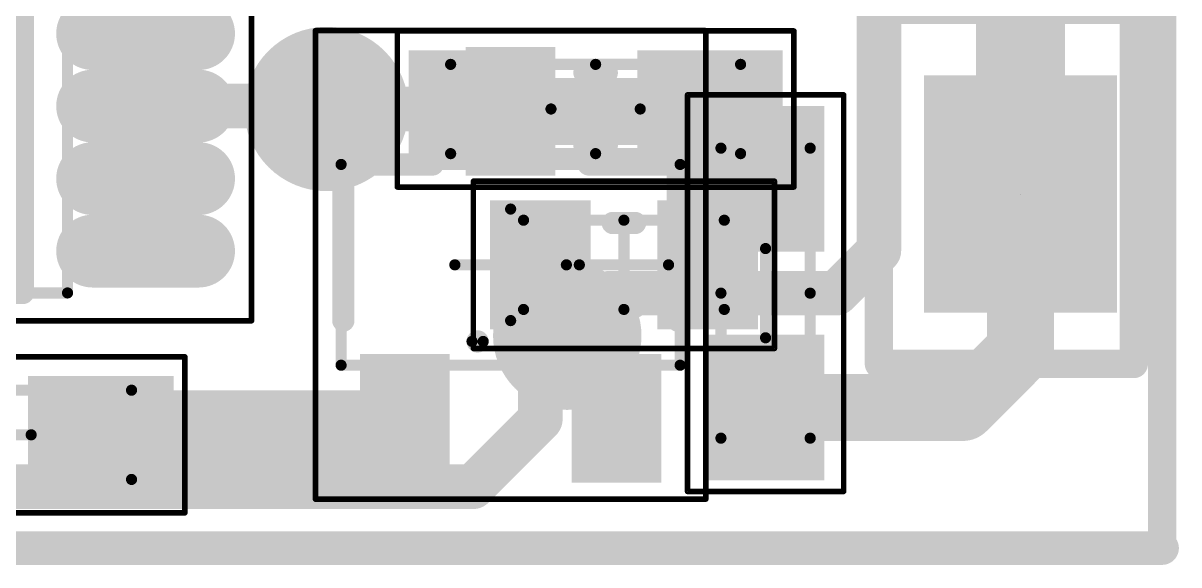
# Model space of a CAD drawing. Header units: millimetres. Extents: x 37.2 to 96.5, y 61.3 to 99.1.
# Drawn here: x 68.91 to 79.27, y 75.92 to 80.78 of the extents above; entities that cross this region are included whole.
import ezdxf

# ---------------------------------------------------------------- set-up
doc = ezdxf.new("R2010")
doc.units = ezdxf.units.MM
for name, color, linetype in [('BottomLayer', 5, 'Continuous'), ('BottomOverlay', 54, 'Continuous'), ('BottomPaste', 16, 'Continuous'), ('BottomSolder', 6, 'Continuous'), ('KeepOutLayer', 6, 'Continuous'), ('Mechanical13', 56, 'Continuous'), ('Mechanical15', 56, 'Continuous'), ('MultiLayer', 9, 'Continuous'), ('PadHoleLayer', 156, 'Continuous'), ('TopLayer', 1, 'Continuous'), ('TopOverlay', 2, 'Continuous'), ('TopPaste', 8, 'Continuous'), ('TopSolder', 216, 'Continuous'), ('ViaHoleLayer', 16, 'Continuous')]:
    doc.layers.add(name, color=color, linetype=linetype)

# ---------------------------------------------------------------- blocks, each defined once
blk = doc.blocks.new('RESC2608X06N_0603_2')
at = {"layer": 'Mechanical13', "const_width": 0.1}
for points in [[(1.3, 0.4), (-1.3, 0.4)], [(-1.3, -0.4), (-1.3, 0.4)], [(1.3, -0.4), (1.3, 0.4)], [(1.3, -0.4), (-1.3, -0.4)]]:
    blk.add_lwpolyline(points, dxfattribs=at)
at = {"layer": 'Mechanical13', "const_width": 0.05}
for points in [[(-1.325, 0.4, 1), (-1.275, 0.4, 1)], [(-1.325, 0.4, 1), (-1.275, 0.4, 1)], [(1.275, 0.4, 1), (1.325, 0.4, 1)], [(1.275, 0.4, 1), (1.325, 0.4, 1)], [(-1.325, -0.4, 1), (-1.275, -0.4, 1)], [(-1.325, -0.4, 1), (-1.275, -0.4, 1)], [(1.275, -0.4, 1), (1.325, -0.4, 1)], [(1.275, -0.4, 1), (1.325, -0.4, 1)]]:
    blk.add_lwpolyline(points, format="xyb", close=True, dxfattribs=at)
at = {"layer": 'Mechanical15'}
for points, const_width in [([(1.778, 0.7), (-1.778, 0.7)], 0.05), ([(-1.778, -0.7), (-1.778, 0.7)], 0.05), ([(1.778, -0.7), (1.778, 0.7)], 0.05), ([(0, -0.4), (0, 0.4)], 0.1), ([(0.4, 0), (-0.4, 0)], 0.1), ([(1.778, -0.7), (-1.778, -0.7)], 0.05)]:
    blk.add_lwpolyline(points, dxfattribs=dict(at, const_width=const_width))
for points, const_width in [([(-1.79, 0.7, 1), (-1.766, 0.7, 1)], 0.025), ([(-1.79, 0.7, 1), (-1.766, 0.7, 1)], 0.025), ([(1.766, 0.7, 1), (1.79, 0.7, 1)], 0.025), ([(1.766, 0.7, 1), (1.79, 0.7, 1)], 0.025), ([(-0.025, 0.4, 1), (0.025, 0.4, 1)], 0.05), ([(-0.425, 0, 1), (-0.375, 0, 1)], 0.05), ([(0.375, 0, 1), (0.425, 0, 1)], 0.05), ([(-0.025, -0.4, 1), (0.025, -0.4, 1)], 0.05), ([(-1.79, -0.7, 1), (-1.766, -0.7, 1)], 0.025), ([(-1.79, -0.7, 1), (-1.766, -0.7, 1)], 0.025), ([(1.766, -0.7, 1), (1.79, -0.7, 1)], 0.025), ([(1.766, -0.7, 1), (1.79, -0.7, 1)], 0.025)]:
    blk.add_lwpolyline(points, format="xyb", close=True, dxfattribs=dict(at, const_width=const_width))
at = {"layer": 'TopLayer'}
for points in [[(-0.475, -0.425), (-0.475, 0.425), (-1.575, -0.425), (-1.575, 0.425)], [(1.575, -0.425), (1.575, 0.425), (0.475, -0.425), (0.475, 0.425)]]:
    blk.add_solid(points, dxfattribs=at)
at = {"layer": 'TopOverlay', "const_width": 0.2}
for points in [[(0.1, 0.325), (-0.1, 0.325)], [(0.1, -0.325), (-0.1, -0.325)]]:
    blk.add_lwpolyline(points, dxfattribs=at)
at = {"layer": 'TopOverlay', "const_width": 0.1}
for points in [[(-0.15, 0.325, 1), (-0.05, 0.325, 1)], [(0.05, 0.325, 1), (0.15, 0.325, 1)], [(-0.15, -0.325, 1), (-0.05, -0.325, 1)], [(0.05, -0.325, 1), (0.15, -0.325, 1)]]:
    blk.add_lwpolyline(points, format="xyb", close=True, dxfattribs=at)
at = {"layer": 'TopPaste'}
for points in [[(-0.475, -0.425), (-0.475, 0.425), (-1.575, -0.425), (-1.575, 0.425)], [(1.575, -0.425), (1.575, 0.425), (0.475, -0.425), (0.475, 0.425)]]:
    blk.add_solid(points, dxfattribs=at)
at = {"layer": 'TopSolder'}
for points in [[(-0.373, -0.527), (-0.373, 0.527), (-1.677, -0.527), (-1.677, 0.527)], [(1.677, -0.527), (1.677, 0.527), (0.373, -0.527), (0.373, 0.527)]]:
    blk.add_solid(points, dxfattribs=at)
blk = doc.blocks.new('RESC2608X06N_0603_B_3')
at = {"layer": 'BottomLayer'}
for points in [[(-1.575, 0.425), (-1.575, -0.425), (-0.475, 0.425), (-0.475, -0.425)], [(0.475, 0.425), (0.475, -0.425), (1.575, 0.425), (1.575, -0.425)]]:
    blk.add_solid(points, dxfattribs=at)
at = {"layer": 'BottomOverlay', "const_width": 0.2}
for points in [[(0.1, 0.325), (-0.1, 0.325)], [(0.1, -0.325), (-0.1, -0.325)]]:
    blk.add_lwpolyline(points, dxfattribs=at)
at = {"layer": 'BottomOverlay', "const_width": 0.1}
for points in [[(-0.15, 0.325, 1), (-0.05, 0.325, 1)], [(0.05, 0.325, 1), (0.15, 0.325, 1)], [(-0.15, -0.325, 1), (-0.05, -0.325, 1)], [(0.05, -0.325, 1), (0.15, -0.325, 1)]]:
    blk.add_lwpolyline(points, format="xyb", close=True, dxfattribs=at)
at = {"layer": 'BottomPaste'}
for points in [[(-1.575, 0.425), (-1.575, -0.425), (-0.475, 0.425), (-0.475, -0.425)], [(0.475, 0.425), (0.475, -0.425), (1.575, 0.425), (1.575, -0.425)]]:
    blk.add_solid(points, dxfattribs=at)
at = {"layer": 'BottomSolder'}
for points in [[(-1.677, 0.527), (-1.677, -0.527), (-0.373, 0.527), (-0.373, -0.527)], [(0.373, 0.527), (0.373, -0.527), (1.677, 0.527), (1.677, -0.527)]]:
    blk.add_solid(points, dxfattribs=at)
at = {"layer": 'Mechanical13', "const_width": 0.1}
for points in [[(1.3, 0.4), (-1.3, 0.4)], [(-1.3, 0.4), (-1.3, -0.4)], [(1.3, 0.4), (1.3, -0.4)], [(1.3, -0.4), (-1.3, -0.4)]]:
    blk.add_lwpolyline(points, dxfattribs=at)
at = {"layer": 'Mechanical13', "const_width": 0.05}
for points in [[(-1.325, 0.4, 1), (-1.275, 0.4, 1)], [(-1.325, 0.4, 1), (-1.275, 0.4, 1)], [(1.275, 0.4, 1), (1.325, 0.4, 1)], [(1.275, 0.4, 1), (1.325, 0.4, 1)], [(-1.325, -0.4, 1), (-1.275, -0.4, 1)], [(-1.325, -0.4, 1), (-1.275, -0.4, 1)], [(1.275, -0.4, 1), (1.325, -0.4, 1)], [(1.275, -0.4, 1), (1.325, -0.4, 1)]]:
    blk.add_lwpolyline(points, format="xyb", close=True, dxfattribs=at)
at = {"layer": 'Mechanical15'}
for points, const_width in [([(1.778, 0.7), (-1.778, 0.7)], 0.05), ([(-1.778, 0.7), (-1.778, -0.7)], 0.05), ([(1.778, 0.7), (1.778, -0.7)], 0.05), ([(0, 0.4), (0, -0.4)], 0.1), ([(0.4, 0), (-0.4, 0)], 0.1), ([(1.778, -0.7), (-1.778, -0.7)], 0.05)]:
    blk.add_lwpolyline(points, dxfattribs=dict(at, const_width=const_width))
for points, const_width in [([(-1.79, 0.7, 1), (-1.766, 0.7, 1)], 0.025), ([(-1.79, 0.7, 1), (-1.766, 0.7, 1)], 0.025), ([(1.766, 0.7, 1), (1.79, 0.7, 1)], 0.025), ([(1.766, 0.7, 1), (1.79, 0.7, 1)], 0.025), ([(-0.025, 0.4, 1), (0.025, 0.4, 1)], 0.05), ([(-0.425, 0, 1), (-0.375, 0, 1)], 0.05), ([(0.375, 0, 1), (0.425, 0, 1)], 0.05), ([(-0.025, -0.4, 1), (0.025, -0.4, 1)], 0.05), ([(-1.79, -0.7, 1), (-1.766, -0.7, 1)], 0.025), ([(-1.79, -0.7, 1), (-1.766, -0.7, 1)], 0.025), ([(1.766, -0.7, 1), (1.79, -0.7, 1)], 0.025), ([(1.766, -0.7, 1), (1.79, -0.7, 1)], 0.025)]:
    blk.add_lwpolyline(points, format="xyb", close=True, dxfattribs=dict(at, const_width=const_width))
blk = doc.blocks.new('SOT95P278X125_3N_6')
at = {"layer": 'Mechanical13', "const_width": 0.1}
for points in [[(-0.9, 1.52), (-0.9, -1.52)], [(-0.9, 1.52), (0.9, 1.52)], [(0.9, 1.52), (0.9, -1.52)], [(-0.9, -1.52), (0.9, -1.52)]]:
    blk.add_lwpolyline(points, dxfattribs=at)
at = {"layer": 'Mechanical13', "const_width": 0.05}
for points in [[(-0.925, 1.52, 1), (-0.875, 1.52, 1)], [(-0.925, 1.52, 1), (-0.875, 1.52, 1)], [(0.875, 1.52, 1), (0.925, 1.52, 1)], [(0.875, 1.52, 1), (0.925, 1.52, 1)], [(-0.925, -1.52, 1), (-0.875, -1.52, 1)], [(-0.925, -1.52, 1), (-0.875, -1.52, 1)], [(0.875, -1.52, 1), (0.925, -1.52, 1)], [(0.875, -1.52, 1), (0.925, -1.52, 1)]]:
    blk.add_lwpolyline(points, format="xyb", close=True, dxfattribs=at)
at = {"layer": 'Mechanical15'}
for points, const_width in [([(-2.1, 1.75), (-2.1, -1.75)], 0.05), ([(-2.1, 1.75), (2.1, 1.75)], 0.05), ([(2.1, 1.75), (2.1, -1.75)], 0.05), ([(0, 0.5), (0, -0.5)], 0.1), ([(-0.5, 0), (0.5, 0)], 0.1), ([(-2.1, -1.75), (2.1, -1.75)], 0.05)]:
    blk.add_lwpolyline(points, dxfattribs=dict(at, const_width=const_width))
for points, const_width in [([(-2.113, 1.75, 1), (-2.088, 1.75, 1)], 0.025), ([(-2.113, 1.75, 1), (-2.088, 1.75, 1)], 0.025), ([(2.087, 1.75, 1), (2.112, 1.75, 1)], 0.025), ([(2.087, 1.75, 1), (2.112, 1.75, 1)], 0.025), ([(-0.025, 0.5, 1), (0.025, 0.5, 1)], 0.05), ([(-0.525, 0, 1), (-0.475, 0, 1)], 0.05), ([(0.475, 0, 1), (0.525, 0, 1)], 0.05), ([(-0.025, -0.5, 1), (0.025, -0.5, 1)], 0.05), ([(-2.113, -1.75, 1), (-2.088, -1.75, 1)], 0.025), ([(-2.113, -1.75, 1), (-2.088, -1.75, 1)], 0.025), ([(2.087, -1.75, 1), (2.112, -1.75, 1)], 0.025), ([(2.087, -1.75, 1), (2.112, -1.75, 1)], 0.025)]:
    blk.add_lwpolyline(points, format="xyb", close=True, dxfattribs=dict(at, const_width=const_width))
at = {"layer": 'TopLayer'}
for points in [[(-0.9, 0.65), (-0.9, 1.25), (-1.85, 0.65), (-1.85, 1.25)], [(1.85, -0.3), (1.85, 0.3), (0.9, -0.3), (0.9, 0.3)], [(-0.9, -1.25), (-0.9, -0.65), (-1.85, -1.25), (-1.85, -0.65)]]:
    blk.add_solid(points, dxfattribs=at)
at = {"layer": 'TopOverlay'}
for points, const_width in [([(-1.25, 1.8, 1), (-1.5, 1.8, 1)], 0.25), ([(-1.563, 1.8, 1), (-1.438, 1.8, 1)], 0.125), ([(-1.312, 1.8, 1), (-1.188, 1.8, 1)], 0.125), ([(-0.55, 1.5, 1), (-0.45, 1.5, 1)], 0.1), ([(0.85, 1.5, 1), (0.95, 1.5, 1)], 0.1), ([(0.85, 1.5, 1), (0.95, 1.5, 1)], 0.1), ([(0.85, 0.7, 1), (0.95, 0.7, 1)], 0.1), ([(0.85, -0.7, 1), (0.95, -0.7, 1)], 0.1), ([(-0.55, -1.5, 1), (-0.45, -1.5, 1)], 0.1), ([(0.85, -1.5, 1), (0.95, -1.5, 1)], 0.1), ([(0.85, -1.5, 1), (0.95, -1.5, 1)], 0.1)]:
    blk.add_lwpolyline(points, format="xyb", close=True, dxfattribs=dict(at, const_width=const_width))
at = {"layer": 'TopOverlay', "const_width": 0.2}
for points in [[(-0.5, 1.5), (0.9, 1.5)], [(0.9, 1.5), (0.9, 0.7)], [(0.9, -0.7), (0.9, -1.5)], [(-0.5, -1.5), (0.9, -1.5)]]:
    blk.add_lwpolyline(points, dxfattribs=at)
at = {"layer": 'TopPaste'}
for points in [[(-0.9, 0.65), (-0.9, 1.25), (-1.85, 0.65), (-1.85, 1.25)], [(1.85, -0.3), (1.85, 0.3), (0.9, -0.3), (0.9, 0.3)], [(-0.9, -1.25), (-0.9, -0.65), (-1.85, -1.25), (-1.85, -0.65)]]:
    blk.add_solid(points, dxfattribs=at)
at = {"layer": 'TopSolder'}
for points in [[(-0.798, 0.548), (-0.798, 1.352), (-1.952, 0.548), (-1.952, 1.352)], [(1.952, -0.402), (1.952, 0.402), (0.798, -0.402), (0.798, 0.402)], [(-0.798, -1.352), (-0.798, -0.548), (-1.952, -1.352), (-1.952, -0.548)]]:
    blk.add_solid(points, dxfattribs=at)
blk = doc.blocks.new('LED_IR_3___SMD_B____L_____B_16')
at = {"layer": 'BottomLayer'}
blk.add_solid([(-0.762, -0.962), (0.762, -0.962), (-0.762, 0.962), (0.762, 0.962)], dxfattribs=at)
at = {"layer": 'BottomOverlay', "const_width": 0.254}
for points in [[(-1.27, 1.651), (1.016, 1.651)], [(-1.27, -1.524), (-1.27, 1.651)], [(1.016, -1.524), (1.016, 1.651)], [(-1.27, -1.524), (1.016, -1.524)]]:
    blk.add_lwpolyline(points, dxfattribs=at)
at = {"layer": 'BottomOverlay', "const_width": 0.127}
for points in [[(-1.333, 1.651, 1), (-1.206, 1.651, 1)], [(-1.333, 1.651, 1), (-1.206, 1.651, 1)], [(0.952, 1.651, 1), (1.079, 1.651, 1)], [(0.952, 1.651, 1), (1.079, 1.651, 1)], [(-1.333, -1.524, 1), (-1.206, -1.524, 1)], [(-1.333, -1.524, 1), (-1.206, -1.524, 1)], [(0.952, -1.524, 1), (1.079, -1.524, 1)], [(0.952, -1.524, 1), (1.079, -1.524, 1)]]:
    blk.add_lwpolyline(points, format="xyb", close=True, dxfattribs=at)
at = {"layer": 'BottomPaste'}
blk.add_solid([(-0.762, -0.962), (0.762, -0.962), (-0.762, 0.962), (0.762, 0.962)], dxfattribs=at)
at = {"layer": 'BottomSolder'}
blk.add_solid([(-0.864, -1.064), (0.864, -1.064), (-0.864, 1.064), (0.864, 1.064)], dxfattribs=at)
at = {"layer": 'PadHoleLayer'}
blk.add_lwpolyline([(0, 0), (0, 0), (0, 0), (0, 0)], close=True, dxfattribs=at)
at = {"layer": 'TopLayer'}
blk.add_solid([(-0.762, -0.962), (0.762, -0.962), (-0.762, 0.962), (0.762, 0.962)], dxfattribs=at)
at = {"layer": 'TopPaste'}
blk.add_solid([(-0.762, -0.962), (0.762, -0.962), (-0.762, 0.962), (0.762, 0.962)], dxfattribs=at)
at = {"layer": 'TopSolder'}
blk.add_solid([(-0.864, -1.064), (0.864, -1.064), (-0.864, 1.064), (0.864, 1.064)], dxfattribs=at)
blk = doc.blocks.new('DIOC1608X06N_B_17')
at = {"layer": 'BottomLayer'}
for points in [[(-1.1, 0.475), (-1.1, -0.475), (-0.4, 0.475), (-0.4, -0.475)], [(0.4, 0.475), (0.4, -0.475), (1.1, 0.475), (1.1, -0.475)]]:
    blk.add_solid(points, dxfattribs=at)
at = {"layer": 'BottomOverlay', "const_width": 0.2}
for points in [[(-0.1, 0.375), (0.1, 0.375)], [(-0.1, -0.375), (0.1, -0.375)]]:
    blk.add_lwpolyline(points, dxfattribs=at)
at = {"layer": 'BottomOverlay'}
for points, const_width in [([(-0.15, 0.375, 1), (-0.05, 0.375, 1)], 0.1), ([(0.05, 0.375, 1), (0.15, 0.375, 1)], 0.1), ([(-0.15, -0.375, 1), (-0.05, -0.375, 1)], 0.1), ([(0.05, -0.375, 1), (0.15, -0.375, 1)], 0.1), ([(-1.262, -0.687, 1), (-1.362, -0.687, 1)], 0.1), ([(-1.387, -0.687, 1), (-1.337, -0.687, 1)], 0.05), ([(-1.287, -0.687, 1), (-1.237, -0.687, 1)], 0.05)]:
    blk.add_lwpolyline(points, format="xyb", close=True, dxfattribs=dict(at, const_width=const_width))
at = {"layer": 'BottomPaste'}
for points in [[(-1.1, 0.475), (-1.1, -0.475), (-0.4, 0.475), (-0.4, -0.475)], [(0.4, 0.475), (0.4, -0.475), (1.1, 0.475), (1.1, -0.475)]]:
    blk.add_solid(points, dxfattribs=at)
at = {"layer": 'BottomSolder'}
for points in [[(-1.202, 0.577), (-1.202, -0.577), (-0.298, 0.577), (-0.298, -0.577)], [(0.298, 0.577), (0.298, -0.577), (1.202, 0.577), (1.202, -0.577)]]:
    blk.add_solid(points, dxfattribs=at)
at = {"layer": 'Mechanical13', "const_width": 0.1}
for points in [[(-0.9, 0.4), (0.9, 0.4)], [(-0.9, -0.4), (-0.9, 0.4)], [(0.9, -0.4), (0.9, 0.4)], [(-0.9, -0.4), (0.9, -0.4)]]:
    blk.add_lwpolyline(points, dxfattribs=at)
at = {"layer": 'Mechanical13', "const_width": 0.05}
for points in [[(-0.925, 0.4, 1), (-0.875, 0.4, 1)], [(-0.925, 0.4, 1), (-0.875, 0.4, 1)], [(0.875, 0.4, 1), (0.925, 0.4, 1)], [(0.875, 0.4, 1), (0.925, 0.4, 1)], [(-0.925, -0.4, 1), (-0.875, -0.4, 1)], [(-0.925, -0.4, 1), (-0.875, -0.4, 1)], [(0.875, -0.4, 1), (0.925, -0.4, 1)], [(0.875, -0.4, 1), (0.925, -0.4, 1)]]:
    blk.add_lwpolyline(points, format="xyb", close=True, dxfattribs=at)
at = {"layer": 'Mechanical15'}
for points, const_width in [([(-1.35, 0.75), (1.35, 0.75)], 0.05), ([(-1.35, -0.75), (-1.35, 0.75)], 0.05), ([(1.35, -0.75), (1.35, 0.75)], 0.05), ([(0, -0.4), (0, 0.4)], 0.1), ([(-0.4, 0), (0.4, 0)], 0.1), ([(-1.35, -0.75), (1.35, -0.75)], 0.05)]:
    blk.add_lwpolyline(points, dxfattribs=dict(at, const_width=const_width))
for points, const_width in [([(-1.362, 0.75, 1), (-1.338, 0.75, 1)], 0.025), ([(-1.362, 0.75, 1), (-1.338, 0.75, 1)], 0.025), ([(1.338, 0.75, 1), (1.362, 0.75, 1)], 0.025), ([(1.338, 0.75, 1), (1.362, 0.75, 1)], 0.025), ([(-0.025, 0.4, 1), (0.025, 0.4, 1)], 0.05), ([(-0.425, 0, 1), (-0.375, 0, 1)], 0.05), ([(0.375, 0, 1), (0.425, 0, 1)], 0.05), ([(-0.025, -0.4, 1), (0.025, -0.4, 1)], 0.05), ([(-1.362, -0.75, 1), (-1.338, -0.75, 1)], 0.025), ([(-1.362, -0.75, 1), (-1.338, -0.75, 1)], 0.025), ([(1.338, -0.75, 1), (1.362, -0.75, 1)], 0.025), ([(1.338, -0.75, 1), (1.362, -0.75, 1)], 0.025)]:
    blk.add_lwpolyline(points, format="xyb", close=True, dxfattribs=dict(at, const_width=const_width))
blk = doc.blocks.new('TSOP65P640X120_20N_24')
at = {"layer": 'Mechanical13', "const_width": 0.1}
for points in [[(-2.25, 3.3), (2.25, 3.3)], [(-2.25, -3.3), (-2.25, 3.3)], [(2.25, -3.3), (2.25, 3.3)], [(-2.25, -3.3), (2.25, -3.3)]]:
    blk.add_lwpolyline(points, dxfattribs=at)
at = {"layer": 'Mechanical13'}
for points, const_width in [([(-2.275, 3.3, 1), (-2.225, 3.3, 1)], 0.05), ([(-2.275, 3.3, 1), (-2.225, 3.3, 1)], 0.05), ([(2.225, 3.3, 1), (2.275, 3.3, 1)], 0.05), ([(2.225, 3.3, 1), (2.275, 3.3, 1)], 0.05), ([(-0.85, 2.4, 1), (-1.85, 2.4, 1)], 0.1), ([(-1.875, 2.4, 1), (-1.825, 2.4, 1)], 0.05), ([(-0.875, 2.4, 1), (-0.825, 2.4, 1)], 0.05), ([(-2.275, -3.3, 1), (-2.225, -3.3, 1)], 0.05), ([(-2.275, -3.3, 1), (-2.225, -3.3, 1)], 0.05), ([(2.225, -3.3, 1), (2.275, -3.3, 1)], 0.05), ([(2.225, -3.3, 1), (2.275, -3.3, 1)], 0.05)]:
    blk.add_lwpolyline(points, format="xyb", close=True, dxfattribs=dict(at, const_width=const_width))
at = {"layer": 'Mechanical15'}
for points, const_width in [([(-3.9, 3.55), (3.9, 3.55)], 0.05), ([(-3.9, -3.55), (-3.9, 3.55)], 0.05), ([(3.9, -3.55), (3.9, 3.55)], 0.05), ([(0, -0.5), (0, 0.5)], 0.1), ([(-0.5, 0), (0.5, 0)], 0.1), ([(-3.9, -3.55), (3.9, -3.55)], 0.05)]:
    blk.add_lwpolyline(points, dxfattribs=dict(at, const_width=const_width))
for points, const_width in [([(-3.912, 3.55, 1), (-3.888, 3.55, 1)], 0.025), ([(-3.912, 3.55, 1), (-3.888, 3.55, 1)], 0.025), ([(3.888, 3.55, 1), (3.912, 3.55, 1)], 0.025), ([(3.888, 3.55, 1), (3.912, 3.55, 1)], 0.025), ([(-0.025, 0.5, 1), (0.025, 0.5, 1)], 0.05), ([(-0.525, 0, 1), (-0.475, 0, 1)], 0.05), ([(0.475, 0, 1), (0.525, 0, 1)], 0.05), ([(-0.025, -0.5, 1), (0.025, -0.5, 1)], 0.05), ([(-3.912, -3.55, 1), (-3.888, -3.55, 1)], 0.025), ([(-3.912, -3.55, 1), (-3.888, -3.55, 1)], 0.025), ([(3.888, -3.55, 1), (3.912, -3.55, 1)], 0.025), ([(3.888, -3.55, 1), (3.912, -3.55, 1)], 0.025)]:
    blk.add_lwpolyline(points, format="xyb", close=True, dxfattribs=dict(at, const_width=const_width))
at = {"layer": 'TopLayer', "const_width": 0.45}
for points in [[(2.475, 2.925), (3.425, 2.925)], [(-3.425, 2.275), (-2.475, 2.275)], [(2.475, 2.275), (3.425, 2.275)], [(-3.425, 1.625), (-2.475, 1.625)], [(2.475, 1.625), (3.425, 1.625)], [(-3.425, 0.975), (-2.475, 0.975)], [(2.475, 0.975), (3.425, 0.975)], [(-3.425, 0.325), (-2.475, 0.325)], [(2.475, 0.325), (3.425, 0.325)], [(-3.425, -0.325), (-2.475, -0.325)], [(2.475, -0.325), (3.425, -0.325)], [(-3.425, -0.975), (-2.475, -0.975)], [(2.475, -0.975), (3.425, -0.975)], [(-3.425, -1.625), (-2.475, -1.625)], [(2.475, -1.625), (3.425, -1.625)], [(-3.425, -2.275), (-2.475, -2.275)], [(2.475, -2.275), (3.425, -2.275)], [(-3.425, -2.925), (-2.475, -2.925)], [(2.475, -2.925), (3.425, -2.925)]]:
    blk.add_lwpolyline(points, dxfattribs=at)
at = {"layer": 'TopLayer', "const_width": 0.225}
for points in [[(2.363, 2.925, 1), (2.588, 2.925, 1)], [(3.313, 2.925, 1), (3.538, 2.925, 1)], [(-3.537, 2.275, 1), (-3.313, 2.275, 1)], [(-2.587, 2.275, 1), (-2.362, 2.275, 1)], [(2.363, 2.275, 1), (2.588, 2.275, 1)], [(3.313, 2.275, 1), (3.538, 2.275, 1)], [(-3.537, 1.625, 1), (-3.313, 1.625, 1)], [(-2.587, 1.625, 1), (-2.362, 1.625, 1)], [(2.363, 1.625, 1), (2.588, 1.625, 1)], [(3.313, 1.625, 1), (3.538, 1.625, 1)], [(-3.537, 0.975, 1), (-3.313, 0.975, 1)], [(-2.587, 0.975, 1), (-2.362, 0.975, 1)], [(2.363, 0.975, 1), (2.588, 0.975, 1)], [(3.313, 0.975, 1), (3.538, 0.975, 1)], [(-3.537, 0.325, 1), (-3.313, 0.325, 1)], [(-2.587, 0.325, 1), (-2.362, 0.325, 1)], [(2.363, 0.325, 1), (2.588, 0.325, 1)], [(3.313, 0.325, 1), (3.538, 0.325, 1)], [(-3.537, -0.325, 1), (-3.313, -0.325, 1)], [(-2.587, -0.325, 1), (-2.362, -0.325, 1)], [(2.363, -0.325, 1), (2.588, -0.325, 1)], [(3.313, -0.325, 1), (3.538, -0.325, 1)], [(-3.537, -0.975, 1), (-3.313, -0.975, 1)], [(-2.587, -0.975, 1), (-2.362, -0.975, 1)], [(2.363, -0.975, 1), (2.588, -0.975, 1)], [(3.313, -0.975, 1), (3.538, -0.975, 1)], [(-3.537, -1.625, 1), (-3.313, -1.625, 1)], [(-2.587, -1.625, 1), (-2.362, -1.625, 1)], [(2.363, -1.625, 1), (2.588, -1.625, 1)], [(3.313, -1.625, 1), (3.538, -1.625, 1)], [(-3.537, -2.275, 1), (-3.313, -2.275, 1)], [(-2.587, -2.275, 1), (-2.362, -2.275, 1)], [(2.363, -2.275, 1), (2.588, -2.275, 1)], [(3.313, -2.275, 1), (3.538, -2.275, 1)], [(-3.537, -2.925, 1), (-3.313, -2.925, 1)], [(-2.587, -2.925, 1), (-2.362, -2.925, 1)], [(2.363, -2.925, 1), (2.588, -2.925, 1)], [(3.313, -2.925, 1), (3.538, -2.925, 1)]]:
    blk.add_lwpolyline(points, format="xyb", close=True, dxfattribs=at)
at = {"layer": 'TopLayer'}
blk.add_solid([(-2.25, 2.7), (-2.25, 3.15), (-3.65, 2.7), (-3.65, 3.15)], dxfattribs=at)
at = {"layer": 'TopOverlay'}
for points, const_width in [([(-2.825, 3.7, 1), (-3.075, 3.7, 1)], 0.25), ([(-3.137, 3.7, 1), (-3.013, 3.7, 1)], 0.125), ([(-2.887, 3.7, 1), (-2.762, 3.7, 1)], 0.125), ([(-1.9, 3.3, 1), (-1.8, 3.3, 1)], 0.1), ([(-1.9, 3.3, 1), (-1.8, 3.3, 1)], 0.1), ([(1.8, 3.3, 1), (1.9, 3.3, 1)], 0.1), ([(1.8, 3.3, 1), (1.9, 3.3, 1)], 0.1), ([(-0.55, 2.3, 1), (-1.15, 2.3, 1)], 0.6), ([(-1.3, 2.3, 1), (-1, 2.3, 1)], 0.3), ([(-0.7, 2.3, 1), (-0.4, 2.3, 1)], 0.3), ([(-1.9, -3.3, 1), (-1.8, -3.3, 1)], 0.1), ([(-1.9, -3.3, 1), (-1.8, -3.3, 1)], 0.1), ([(1.8, -3.3, 1), (1.9, -3.3, 1)], 0.1), ([(1.8, -3.3, 1), (1.9, -3.3, 1)], 0.1)]:
    blk.add_lwpolyline(points, format="xyb", close=True, dxfattribs=dict(at, const_width=const_width))
at = {"layer": 'TopOverlay', "const_width": 0.2}
for points in [[(-1.85, 3.3), (1.85, 3.3)], [(-1.85, -3.3), (-1.85, 3.3)], [(1.85, -3.3), (1.85, 3.3)], [(-1.85, -3.3), (1.85, -3.3)]]:
    blk.add_lwpolyline(points, dxfattribs=at)
at = {"layer": 'TopPaste', "const_width": 0.45}
for points in [[(2.475, 2.925), (3.425, 2.925)], [(-3.425, 2.275), (-2.475, 2.275)], [(2.475, 2.275), (3.425, 2.275)], [(-3.425, 1.625), (-2.475, 1.625)], [(2.475, 1.625), (3.425, 1.625)], [(-3.425, 0.975), (-2.475, 0.975)], [(2.475, 0.975), (3.425, 0.975)], [(-3.425, 0.325), (-2.475, 0.325)], [(2.475, 0.325), (3.425, 0.325)], [(-3.425, -0.325), (-2.475, -0.325)], [(2.475, -0.325), (3.425, -0.325)], [(-3.425, -0.975), (-2.475, -0.975)], [(2.475, -0.975), (3.425, -0.975)], [(-3.425, -1.625), (-2.475, -1.625)], [(2.475, -1.625), (3.425, -1.625)], [(-3.425, -2.275), (-2.475, -2.275)], [(2.475, -2.275), (3.425, -2.275)], [(-3.425, -2.925), (-2.475, -2.925)], [(2.475, -2.925), (3.425, -2.925)]]:
    blk.add_lwpolyline(points, dxfattribs=at)
at = {"layer": 'TopPaste', "const_width": 0.225}
for points in [[(2.363, 2.925, 1), (2.588, 2.925, 1)], [(3.313, 2.925, 1), (3.538, 2.925, 1)], [(-3.537, 2.275, 1), (-3.313, 2.275, 1)], [(-2.587, 2.275, 1), (-2.362, 2.275, 1)], [(2.363, 2.275, 1), (2.588, 2.275, 1)], [(3.313, 2.275, 1), (3.538, 2.275, 1)], [(-3.537, 1.625, 1), (-3.313, 1.625, 1)], [(-2.587, 1.625, 1), (-2.362, 1.625, 1)], [(2.363, 1.625, 1), (2.588, 1.625, 1)], [(3.313, 1.625, 1), (3.538, 1.625, 1)], [(-3.537, 0.975, 1), (-3.313, 0.975, 1)], [(-2.587, 0.975, 1), (-2.362, 0.975, 1)], [(2.363, 0.975, 1), (2.588, 0.975, 1)], [(3.313, 0.975, 1), (3.538, 0.975, 1)], [(-3.537, 0.325, 1), (-3.313, 0.325, 1)], [(-2.587, 0.325, 1), (-2.362, 0.325, 1)], [(2.363, 0.325, 1), (2.588, 0.325, 1)], [(3.313, 0.325, 1), (3.538, 0.325, 1)], [(-3.537, -0.325, 1), (-3.313, -0.325, 1)], [(-2.587, -0.325, 1), (-2.362, -0.325, 1)], [(2.363, -0.325, 1), (2.588, -0.325, 1)], [(3.313, -0.325, 1), (3.538, -0.325, 1)], [(-3.537, -0.975, 1), (-3.313, -0.975, 1)], [(-2.587, -0.975, 1), (-2.362, -0.975, 1)], [(2.363, -0.975, 1), (2.588, -0.975, 1)], [(3.313, -0.975, 1), (3.538, -0.975, 1)], [(-3.537, -1.625, 1), (-3.313, -1.625, 1)], [(-2.587, -1.625, 1), (-2.362, -1.625, 1)], [(2.363, -1.625, 1), (2.588, -1.625, 1)], [(3.313, -1.625, 1), (3.538, -1.625, 1)], [(-3.537, -2.275, 1), (-3.313, -2.275, 1)], [(-2.587, -2.275, 1), (-2.362, -2.275, 1)], [(2.363, -2.275, 1), (2.588, -2.275, 1)], [(3.313, -2.275, 1), (3.538, -2.275, 1)], [(-3.537, -2.925, 1), (-3.313, -2.925, 1)], [(-2.587, -2.925, 1), (-2.362, -2.925, 1)], [(2.363, -2.925, 1), (2.588, -2.925, 1)], [(3.313, -2.925, 1), (3.538, -2.925, 1)]]:
    blk.add_lwpolyline(points, format="xyb", close=True, dxfattribs=at)
at = {"layer": 'TopPaste'}
blk.add_solid([(-2.25, 2.7), (-2.25, 3.15), (-3.65, 2.7), (-3.65, 3.15)], dxfattribs=at)
at = {"layer": 'TopSolder', "const_width": 0.653}
for points in [[(2.475, 2.925), (3.425, 2.925)], [(-3.425, 2.275), (-2.475, 2.275)], [(2.475, 2.275), (3.425, 2.275)], [(-3.425, 1.625), (-2.475, 1.625)], [(2.475, 1.625), (3.425, 1.625)], [(-3.425, 0.975), (-2.475, 0.975)], [(2.475, 0.975), (3.425, 0.975)], [(-3.425, 0.325), (-2.475, 0.325)], [(2.475, 0.325), (3.425, 0.325)], [(-3.425, -0.325), (-2.475, -0.325)], [(2.475, -0.325), (3.425, -0.325)], [(-3.425, -0.975), (-2.475, -0.975)], [(2.475, -0.975), (3.425, -0.975)], [(-3.425, -1.625), (-2.475, -1.625)], [(2.475, -1.625), (3.425, -1.625)], [(-3.425, -2.275), (-2.475, -2.275)], [(2.475, -2.275), (3.425, -2.275)], [(-3.425, -2.925), (-2.475, -2.925)], [(2.475, -2.925), (3.425, -2.925)]]:
    blk.add_lwpolyline(points, dxfattribs=at)
at = {"layer": 'TopSolder', "const_width": 0.327}
for points in [[(2.312, 2.925, 1), (2.638, 2.925, 1)], [(3.262, 2.925, 1), (3.588, 2.925, 1)], [(-3.588, 2.275, 1), (-3.262, 2.275, 1)], [(-2.638, 2.275, 1), (-2.312, 2.275, 1)], [(2.312, 2.275, 1), (2.638, 2.275, 1)], [(3.262, 2.275, 1), (3.588, 2.275, 1)], [(-3.588, 1.625, 1), (-3.262, 1.625, 1)], [(-2.638, 1.625, 1), (-2.312, 1.625, 1)], [(2.312, 1.625, 1), (2.638, 1.625, 1)], [(3.262, 1.625, 1), (3.588, 1.625, 1)], [(-3.588, 0.975, 1), (-3.262, 0.975, 1)], [(-2.638, 0.975, 1), (-2.312, 0.975, 1)], [(2.312, 0.975, 1), (2.638, 0.975, 1)], [(3.262, 0.975, 1), (3.588, 0.975, 1)], [(-3.588, 0.325, 1), (-3.262, 0.325, 1)], [(-2.638, 0.325, 1), (-2.312, 0.325, 1)], [(2.312, 0.325, 1), (2.638, 0.325, 1)], [(3.262, 0.325, 1), (3.588, 0.325, 1)], [(-3.588, -0.325, 1), (-3.262, -0.325, 1)], [(-2.638, -0.325, 1), (-2.312, -0.325, 1)], [(2.312, -0.325, 1), (2.638, -0.325, 1)], [(3.262, -0.325, 1), (3.588, -0.325, 1)], [(-3.588, -0.975, 1), (-3.262, -0.975, 1)], [(-2.638, -0.975, 1), (-2.312, -0.975, 1)], [(2.312, -0.975, 1), (2.638, -0.975, 1)], [(3.262, -0.975, 1), (3.588, -0.975, 1)], [(-3.588, -1.625, 1), (-3.262, -1.625, 1)], [(-2.638, -1.625, 1), (-2.312, -1.625, 1)], [(2.312, -1.625, 1), (2.638, -1.625, 1)], [(3.262, -1.625, 1), (3.588, -1.625, 1)], [(-3.588, -2.275, 1), (-3.262, -2.275, 1)], [(-2.638, -2.275, 1), (-2.312, -2.275, 1)], [(2.312, -2.275, 1), (2.638, -2.275, 1)], [(3.262, -2.275, 1), (3.588, -2.275, 1)], [(-3.588, -2.925, 1), (-3.262, -2.925, 1)], [(-2.638, -2.925, 1), (-2.312, -2.925, 1)], [(2.312, -2.925, 1), (2.638, -2.925, 1)], [(3.262, -2.925, 1), (3.588, -2.925, 1)]]:
    blk.add_lwpolyline(points, format="xyb", close=True, dxfattribs=at)
at = {"layer": 'TopSolder'}
blk.add_solid([(-2.148, 2.598), (-2.148, 3.252), (-3.752, 2.598), (-3.752, 3.252)], dxfattribs=at)
blk = doc.blocks.new('RESC2608X06N_0603_25')
at = {"layer": 'Mechanical13', "const_width": 0.1}
for points in [[(-1.3, 0.4), (1.3, 0.4)], [(-1.3, -0.4), (-1.3, 0.4)], [(1.3, -0.4), (1.3, 0.4)], [(-1.3, -0.4), (1.3, -0.4)]]:
    blk.add_lwpolyline(points, dxfattribs=at)
at = {"layer": 'Mechanical13', "const_width": 0.05}
for points in [[(-1.325, 0.4, 1), (-1.275, 0.4, 1)], [(-1.325, 0.4, 1), (-1.275, 0.4, 1)], [(1.275, 0.4, 1), (1.325, 0.4, 1)], [(1.275, 0.4, 1), (1.325, 0.4, 1)], [(-1.325, -0.4, 1), (-1.275, -0.4, 1)], [(-1.325, -0.4, 1), (-1.275, -0.4, 1)], [(1.275, -0.4, 1), (1.325, -0.4, 1)], [(1.275, -0.4, 1), (1.325, -0.4, 1)]]:
    blk.add_lwpolyline(points, format="xyb", close=True, dxfattribs=at)
at = {"layer": 'Mechanical15'}
for points, const_width in [([(-1.778, 0.7), (1.778, 0.7)], 0.05), ([(-1.778, -0.7), (-1.778, 0.7)], 0.05), ([(1.778, -0.7), (1.778, 0.7)], 0.05), ([(0, -0.4), (0, 0.4)], 0.1), ([(-0.4, 0), (0.4, 0)], 0.1), ([(-1.778, -0.7), (1.778, -0.7)], 0.05)]:
    blk.add_lwpolyline(points, dxfattribs=dict(at, const_width=const_width))
for points, const_width in [([(-1.79, 0.7, 1), (-1.766, 0.7, 1)], 0.025), ([(-1.79, 0.7, 1), (-1.766, 0.7, 1)], 0.025), ([(1.766, 0.7, 1), (1.79, 0.7, 1)], 0.025), ([(1.766, 0.7, 1), (1.79, 0.7, 1)], 0.025), ([(-0.025, 0.4, 1), (0.025, 0.4, 1)], 0.05), ([(-0.425, 0, 1), (-0.375, 0, 1)], 0.05), ([(0.375, 0, 1), (0.425, 0, 1)], 0.05), ([(-0.025, -0.4, 1), (0.025, -0.4, 1)], 0.05), ([(-1.79, -0.7, 1), (-1.766, -0.7, 1)], 0.025), ([(-1.79, -0.7, 1), (-1.766, -0.7, 1)], 0.025), ([(1.766, -0.7, 1), (1.79, -0.7, 1)], 0.025), ([(1.766, -0.7, 1), (1.79, -0.7, 1)], 0.025)]:
    blk.add_lwpolyline(points, format="xyb", close=True, dxfattribs=dict(at, const_width=const_width))
at = {"layer": 'TopLayer'}
for points in [[(-0.475, -0.425), (-0.475, 0.425), (-1.575, -0.425), (-1.575, 0.425)], [(1.575, -0.425), (1.575, 0.425), (0.475, -0.425), (0.475, 0.425)]]:
    blk.add_solid(points, dxfattribs=at)
at = {"layer": 'TopOverlay', "const_width": 0.2}
for points in [[(-0.1, 0.325), (0.1, 0.325)], [(-0.1, -0.325), (0.1, -0.325)]]:
    blk.add_lwpolyline(points, dxfattribs=at)
at = {"layer": 'TopOverlay', "const_width": 0.1}
for points in [[(-0.15, 0.325, 1), (-0.05, 0.325, 1)], [(0.05, 0.325, 1), (0.15, 0.325, 1)], [(-0.15, -0.325, 1), (-0.05, -0.325, 1)], [(0.05, -0.325, 1), (0.15, -0.325, 1)]]:
    blk.add_lwpolyline(points, format="xyb", close=True, dxfattribs=at)
at = {"layer": 'TopPaste'}
for points in [[(-0.475, -0.425), (-0.475, 0.425), (-1.575, -0.425), (-1.575, 0.425)], [(1.575, -0.425), (1.575, 0.425), (0.475, -0.425), (0.475, 0.425)]]:
    blk.add_solid(points, dxfattribs=at)
at = {"layer": 'TopSolder'}
for points in [[(-0.373, -0.527), (-0.373, 0.527), (-1.677, -0.527), (-1.677, 0.527)], [(1.677, -0.527), (1.677, 0.527), (0.373, -0.527), (0.373, 0.527)]]:
    blk.add_solid(points, dxfattribs=at)

msp = doc.modelspace()

# ---------------------------------------------------------------- linework, layer by layer
at = {"layer": 'BottomLayer'}
for points, const_width in [([(77.851, 79.502), (77.851, 81.28)], 0.8), ([(71.628, 80.01), (73.016, 80.01)], 0.4), ([(75.066, 78.634), (75.066, 80.01)], 0.4), ([(75.045, 78.613), (75.066, 78.634)], 0.4), ([(73.545, 77.228), (73.545, 77.597)], 0.4), ([(72.94, 76.623), (73.545, 77.228)], 0.4), ([(63.331, 76.623), (72.94, 76.623)], 0.4)]:
    msp.add_lwpolyline(points, dxfattribs=dict(at, const_width=const_width))
for points, const_width in [([(71.31, 80.01, 1), (71.945, 80.01, 1)], 0.635), ([(71.528, 80.01, 1), (71.728, 80.01, 1)], 0.2), ([(72.916, 80.01, 1), (73.116, 80.01, 1)], 0.2), ([(74.966, 80.01, 1), (75.166, 80.01, 1)], 0.2), ([(77.651, 79.502, 1), (78.051, 79.502, 1)], 0.4), ([(74.945, 78.613, 1), (75.145, 78.613, 1)], 0.2), ([(74.966, 78.634, 1), (75.166, 78.634, 1)], 0.2), ([(74.966, 78.634, 1), (75.166, 78.634, 1)], 0.2), ([(73.505, 77.978, 1), (74.069, 77.978, 1)], 0.563), ([(73.445, 77.597, 1), (73.645, 77.597, 1)], 0.2), ([(73.445, 77.228, 1), (73.645, 77.228, 1)], 0.2), ([(73.445, 77.228, 1), (73.645, 77.228, 1)], 0.2), ([(72.84, 76.623, 1), (73.04, 76.623, 1)], 0.2), ([(72.84, 76.623, 1), (73.04, 76.623, 1)], 0.2)]:
    msp.add_lwpolyline(points, format="xyb", close=True, dxfattribs=dict(at, const_width=const_width))
at = {"layer": 'BottomSolder'}
for points, const_width in [([(71.26, 80.01, 1), (71.996, 80.01, 1)], 0.737), ([(73.454, 77.978, 1), (74.12, 77.978, 1)], 0.665)]:
    msp.add_lwpolyline(points, format="xyb", close=True, dxfattribs=dict(at, const_width=const_width))
at = {"layer": 'KeepOutLayer'}
for points, const_width in [([(79.121, 76.073), (79.121, 86.233)], 0.254), ([(50.8, 76.073), (79.121, 76.073)], 0.3)]:
    msp.add_lwpolyline(points, dxfattribs=dict(at, const_width=const_width))
for points, const_width in [([(79.046, 76.073, 1), (79.196, 76.073, 1)], 0.15), ([(79.057, 76.073, 1), (79.184, 76.073, 1)], 0.127)]:
    msp.add_lwpolyline(points, format="xyb", close=True, dxfattribs=dict(at, const_width=const_width))
at = {"layer": 'MultiLayer'}
for points, const_width in [([(71.31, 80.01, 1), (71.945, 80.01, 1)], 0.635), ([(73.505, 77.978, 1), (74.069, 77.978, 1)], 0.563)]:
    msp.add_lwpolyline(points, format="xyb", close=True, dxfattribs=dict(at, const_width=const_width))
at = {"layer": 'TopLayer'}
for points, const_width in [([(76.581, 78.74), (76.581, 81.534)], 0.4), ([(70.006, 80.036), (71.654, 80.036)], 0.4), ([(71.628, 80.01), (71.654, 80.036)], 0.4), ([(73.279, 79.988), (74.961, 79.988)], 0.6), ([(74.961, 79.988), (75.565, 79.384)], 0.6), ([(77.851, 79.248), (77.851, 79.502)], 0.6), ([(77.851, 77.851), (77.851, 79.248)], 0.6), ([(76.2, 78.359), (76.581, 78.74)], 0.4), ([(73.787, 77.978), (74.168, 78.359)], 0.4), ([(74.168, 78.359), (76.2, 78.359)], 0.4), ([(73.787, 77.68), (73.787, 77.978)], 0.4), ([(77.334, 77.334), (77.851, 77.851)], 0.6), ([(73.787, 77.68), (74.229, 77.238)], 0.4), ([(75.565, 77.334), (77.334, 77.334)], 0.6), ([(69.605, 77.089), (72.18, 77.089)], 0.8)]:
    msp.add_lwpolyline(points, dxfattribs=dict(at, const_width=const_width))
for points, const_width in [([(71.31, 80.01, 1), (71.945, 80.01, 1)], 0.635), ([(69.906, 80.036, 1), (70.106, 80.036, 1)], 0.2), ([(71.554, 80.036, 1), (71.754, 80.036, 1)], 0.2), ([(71.554, 80.036, 1), (71.754, 80.036, 1)], 0.2), ([(73.129, 79.988, 1), (73.429, 79.988, 1)], 0.3), ([(74.811, 79.988, 1), (75.111, 79.988, 1)], 0.3), ([(74.811, 79.988, 1), (75.111, 79.988, 1)], 0.3), ([(71.528, 80.01, 1), (71.728, 80.01, 1)], 0.2), ([(77.701, 79.502, 1), (78.001, 79.502, 1)], 0.3), ([(75.415, 79.384, 1), (75.715, 79.384, 1)], 0.3), ([(77.701, 79.248, 1), (78.001, 79.248, 1)], 0.3), ([(77.701, 79.248, 1), (78.001, 79.248, 1)], 0.3), ([(76.481, 78.74, 1), (76.681, 78.74, 1)], 0.2), ([(76.481, 78.74, 1), (76.681, 78.74, 1)], 0.2), ([(74.068, 78.359, 1), (74.268, 78.359, 1)], 0.2), ([(74.068, 78.359, 1), (74.268, 78.359, 1)], 0.2), ([(76.1, 78.359, 1), (76.3, 78.359, 1)], 0.2), ([(76.1, 78.359, 1), (76.3, 78.359, 1)], 0.2), ([(73.505, 77.978, 1), (74.069, 77.978, 1)], 0.563), ([(73.687, 77.978, 1), (73.887, 77.978, 1)], 0.2), ([(73.687, 77.978, 1), (73.887, 77.978, 1)], 0.2), ([(77.701, 77.851, 1), (78.001, 77.851, 1)], 0.3), ([(77.701, 77.851, 1), (78.001, 77.851, 1)], 0.3), ([(73.687, 77.68, 1), (73.887, 77.68, 1)], 0.2), ([(73.687, 77.68, 1), (73.887, 77.68, 1)], 0.2), ([(75.415, 77.334, 1), (75.715, 77.334, 1)], 0.3), ([(77.184, 77.334, 1), (77.484, 77.334, 1)], 0.3), ([(77.184, 77.334, 1), (77.484, 77.334, 1)], 0.3), ([(69.405, 77.089, 1), (69.805, 77.089, 1)], 0.4), ([(71.98, 77.089, 1), (72.38, 77.089, 1)], 0.4), ([(74.129, 77.238, 1), (74.329, 77.238, 1)], 0.2)]:
    msp.add_lwpolyline(points, format="xyb", close=True, dxfattribs=dict(at, const_width=const_width))
at = {"layer": 'TopSolder'}
for points, const_width in [([(71.26, 80.01, 1), (71.996, 80.01, 1)], 0.737), ([(73.454, 77.978, 1), (74.12, 77.978, 1)], 0.665)]:
    msp.add_lwpolyline(points, format="xyb", close=True, dxfattribs=dict(at, const_width=const_width))
at = {"layer": 'ViaHoleLayer'}
for points, const_width in [([(71.45, 80.01, 1), (71.806, 80.01, 1)], 0.356), ([(73.609, 77.978, 1), (73.965, 77.978, 1)], 0.355)]:
    msp.add_lwpolyline(points, format="xyb", close=True, dxfattribs=dict(at, const_width=const_width))

# ---------------------------------------------------------------- block references
for name, p in [('TSOP65P640X120_20N_24', (67.056, 81.661)), ('LED_IR_3___SMD_B____L_____B_16', (77.851, 79.248))]:
    msp.add_blockref(name, p)
for name, p, rotation in [('SOT95P278X125_3N_6', (73.279, 78.613), 90), ('RESC2608X06N_0603_B_3', (74.041, 80.01), 180), ('RESC2608X06N_0603_2', (75.565, 78.359), 270), ('DIOC1608X06N_B_17', (74.295, 78.613), 360), ('RESC2608X06N_0603_25', (68.58, 77.089), 360)]:
    msp.add_blockref(name, p, dxfattribs=dict(rotation=rotation))

doc.saveas('drawing.dxf')
